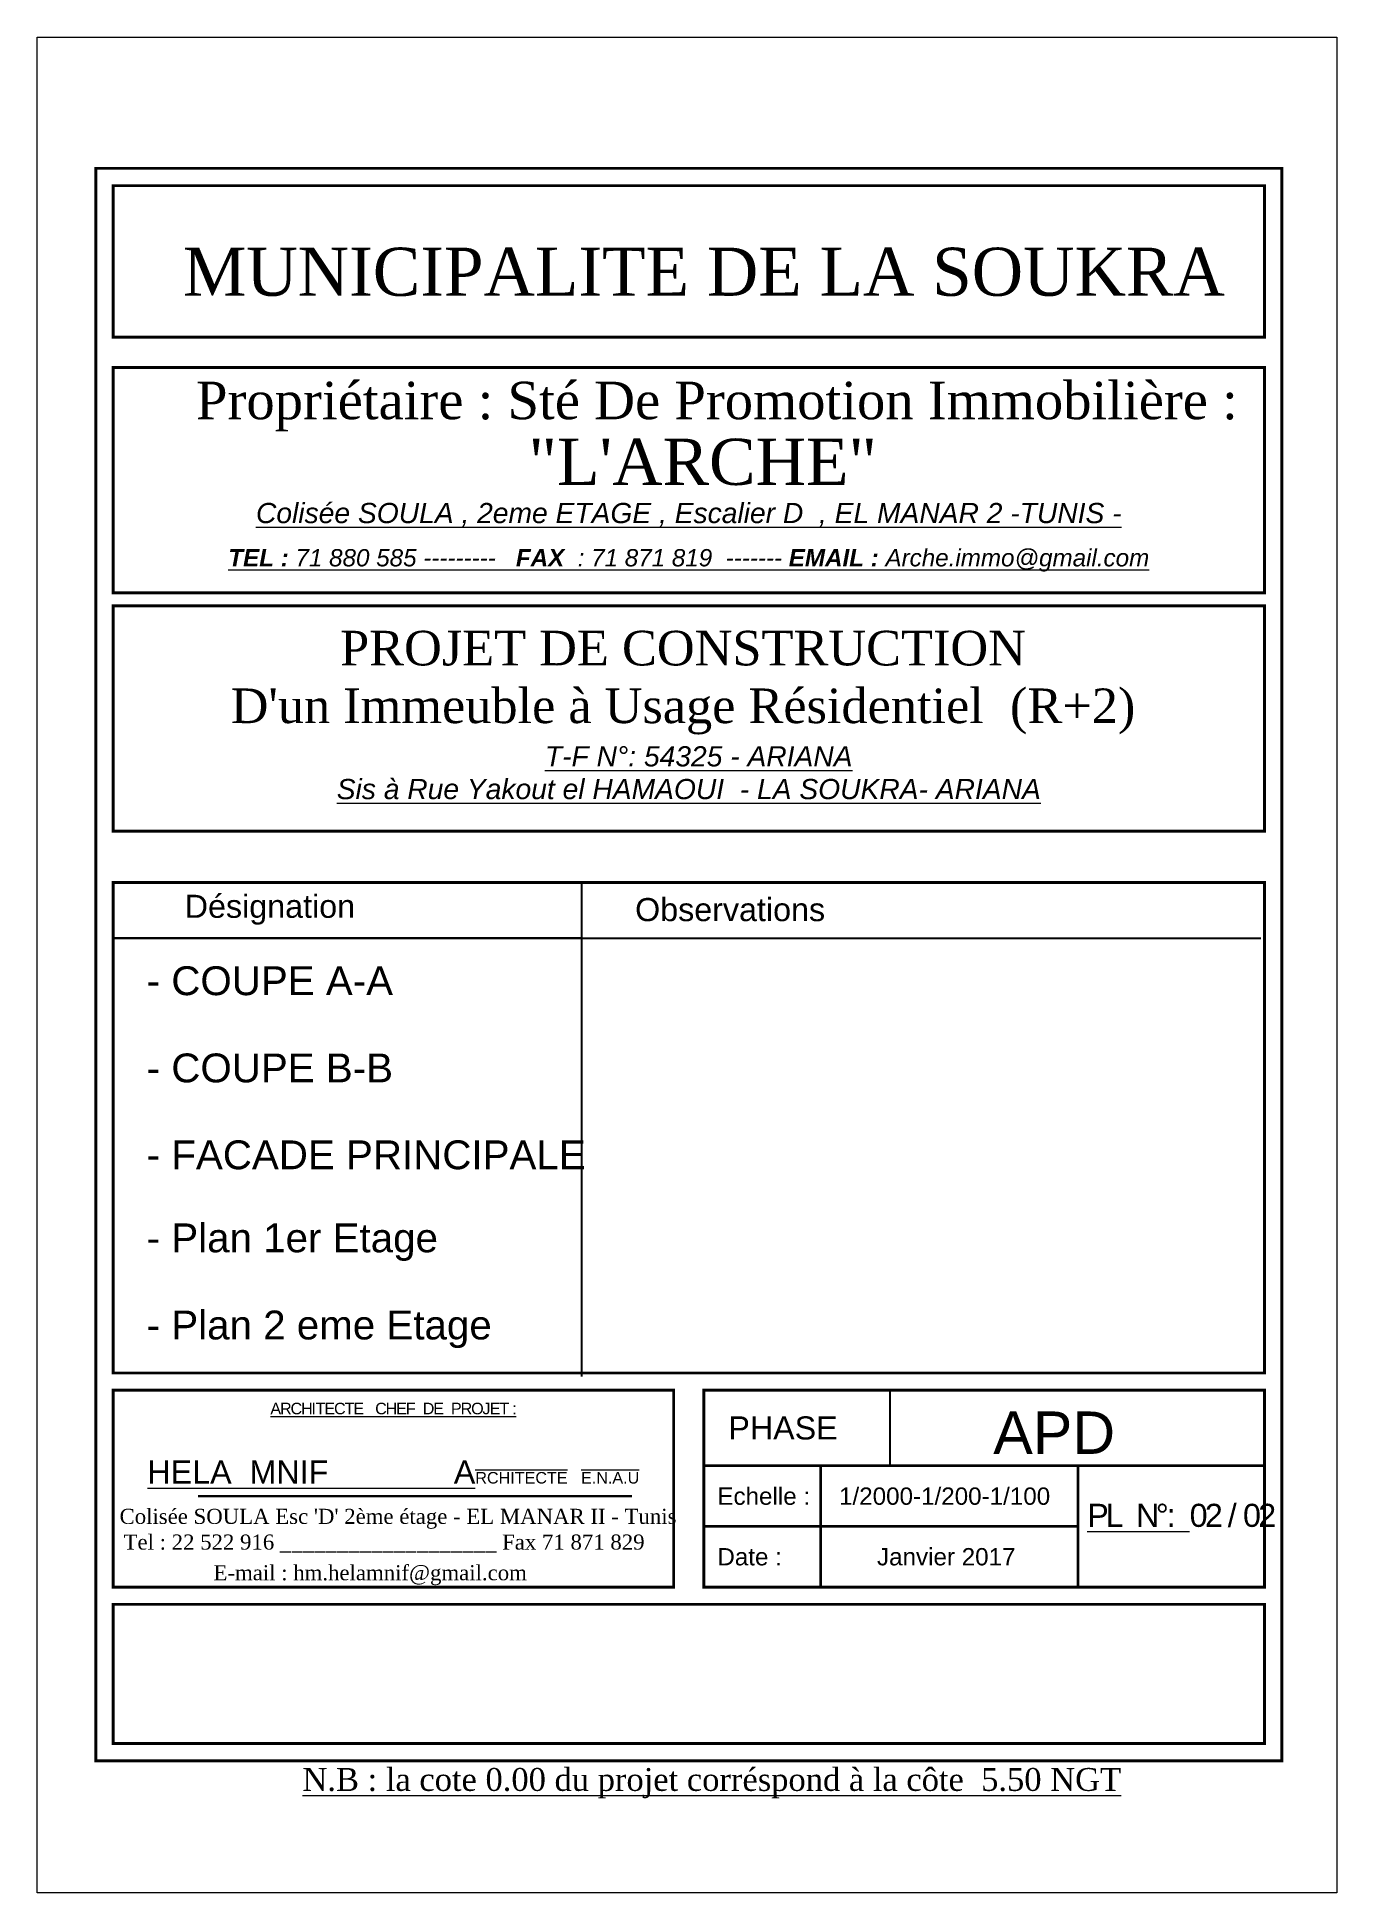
# Paper-space layout 'Layout2' of a CAD drawing. Header units: metres, sheet in millimetres. Extents: x 0 to 202, y 0 to 289.
import ezdxf
from ezdxf.enums import TextEntityAlignment as Align

# ---------------------------------------------------------------- set-up
doc = ezdxf.new("R2010")
doc.units = ezdxf.units.M
doc.linetypes.add('CONTINU', pattern=[0])
for name, color, linetype, lineweight in [('00-cote', 7, 'CONTINU', 20), ('00-MUR', 7, 'Continuous', 30), ('00-texte', 7, 'Continuous', 13), ('A_TXT3', 7, 'CONTINU', 9), ('TEXT', 7, 'Continuous', 13), ('TEXTE', 7, 'Continuous', 9)]:
    doc.layers.add(name, color=color, linetype=linetype, lineweight=lineweight)
doc.styles.add('Code', font='arial.ttf')
doc.styles.add('style1', font='romantic.ttf')
doc.styles.add('STYLE2', font='swissl.ttf', dxfattribs={"width": 0.7})
doc.styles.add('style3', font='romantic.ttf')
doc.styles.add('TIMES', font='times.ttf')

psp = doc.layouts.new('Layout2')

# ---------------------------------------------------------------- linework, layer by layer
for p, q in [((11.62, 157.53), (11.62, 148.53)), ((11.62, 148.82), (190.58, 148.82)), ((11.62, 148.53), (11.62, 139.53)), ((84.64, 148.82), (84.64, 80.47)), ((11.62, 81.03), (191.17, 81.03))]:
    psp.add_line(p, q)
at = {"const_width": 0.45}
for points in [[(8.92, 20.53), (193.87, 20.53), (193.87, 268.9), (8.92, 268.9)], [(11.62, 242.58), (191.17, 242.58), (191.17, 266.2), (11.62, 266.2)], [(11.62, 202.71), (191.17, 202.71), (191.17, 237.85), (11.62, 237.85)], [(11.62, 165.54), (191.17, 165.54), (191.17, 200.68), (11.62, 200.68)], [(11.62, 157.53), (191.17, 157.53), (191.17, 81.03), (11.62, 81.03)], [(11.62, 78.34), (99.03, 78.34), (99.03, 47.63), (11.62, 47.63)], [(191.17, 78.34), (103.75, 78.34), (103.75, 47.63), (191.17, 47.63)], [(11.62, 44.94), (191.17, 44.94), (191.17, 23.23), (11.62, 23.23)]]:
    psp.add_lwpolyline(points, close=True, dxfattribs=at)
for points in [[(11.62, 157.53), (84.64, 157.53), (84.64, 148.82), (11.62, 148.82)], [(103.75, 78.34), (132.74, 78.34), (132.74, 66.53), (103.75, 66.53)]]:
    psp.add_lwpolyline(points, close=True)
at = {"layer": '00-cote', "ltscale": 0.5}
psp.add_lwpolyline([(-0.22, 289.37), (202.45, 289.37), (202.45, -0.06), (-0.22, -0.06)], close=True, dxfattribs=at)
at = {"layer": '00-MUR', "lineweight": 35}
for p, q in [((11.62, 157.53), (191.17, 157.53)), ((191.17, 66.53), (103.75, 66.53)), ((121.95, 66.53), (121.95, 47.63)), ((162.03, 66.53), (162.03, 47.63)), ((162.03, 57.08), (103.75, 57.08))]:
    psp.add_line(p, q, dxfattribs=at)
at = {"layer": '00-MUR'}
psp.add_line((92.5, 61.8), (24.89, 61.8), dxfattribs=at)
at = {"layer": '00-MUR', "lineweight": 35, "const_width": 0.18}
psp.add_lwpolyline([(191.17, 242.58), (191.17, 266.2), (11.62, 266.2), (11.62, 242.58)], dxfattribs=at)
at = {"layer": '00-MUR', "lineweight": 35}
psp.add_lwpolyline([(11.62, 157.53), (11.62, 81.03), (191.17, 81.03), (191.17, 157.53)], dxfattribs=at)

# ---------------------------------------------------------------- texts
at = {"layer": '00-texte', "insert": (41.14, 14.69), "char_height": 3.564, "width": 150.4374, "attachment_point": 7, "rotation": 0.0009, "style": 'style1'}
psp.add_mtext('{\\LN.B : la cote 0.00 du projet corréspond à la côte  5.50 NGT }', dxfattribs=at)
at = {"layer": 'A_TXT3', "color": 7, "style": 'TIMES'}
for s, p in [("Colisée SOULA Esc 'D' 2ème étage - EL MANAR II - Tunis", (12.63, 57.49)), ('Tel : 22 522 916 ___________________ Fax 71 871 829  ', (13.26, 53.48)), ('E-mail : hm.helamnif@gmail.com', (27.28, 48.7))]:
    psp.add_text(s, height=2.3526, dxfattribs=at).set_placement(p)
at = {"layer": 'TEXT', "ltscale": 0.1, "char_height": 3.15, "width": 179.55, "attachment_point": 2, "style": 'STYLE2'}
for s, insert in [('{\\fSwis721 Lt BT|b0|i1|c0|p34;\\W1;\\LColisée SOULA , 2eme ETAGE , Escalier D  , EL MANAR 2 -TUNIS -               }', (101.39, 216.72)), ('{\\fSwis721 Lt BT|b1|i1|c0|p34;\\H0.85714x;\\W1;\\LTEL :\\fSwis721 Lt BT|b0|i1|c0|p34; 71 880 585 ---------  \\fSwis721 Lt BT|b1|i1|c0|p34; FAX\\fSwis721 Lt BT|b0|i1|c0|p34;  : 71 871 819  -------\\fSwis721 Lt BT|b1|i1|c0|p34; EMAIL :\\fSwis721 Lt BT|b0|i1|c0|p34; Arche.immo@gmail.com  \\H1.1667x;        }', (101.39, 209.52)), ('{\\fSwis721 Lt BT|b0|i1|c0|p34;\\W1;\\LSis à Rue Yakout el HAMAOUI  - LA SOUKRA- ARIANA                 }', (101.39, 173.67))]:
    psp.add_mtext(s, dxfattribs=dict(at, insert=insert))
at = {"layer": 'TEXTE', "style": 'style3'}
psp.add_text('MUNICIPALITE DE LA SOUKRA ', height=7.502, dxfattribs=at).set_placement((22.53, 249.03), (187.74, 249.03), align=Align.ALIGNED)
for s, height, p in [(' Propriétaire : Sté De Promotion Immobilière :', 5.85, (22.34, 229.78)), ('"L\'ARCHE"', 7.2, (76.4, 219.54))]:
    psp.add_text(s, height=height, dxfattribs=at).set_placement(p)
at = {"layer": 'TEXTE'}
for s, insert, char_height, width, attachment_point, style in [("PROJET DE CONSTRUCTION \\PD'un Immeuble à Usage Résidentiel  (R+2) \\P{\\fSwis721 Lt BT|b0|i1|c0|p34;\\H0.58333x;\\L    T-F N°: 54325 - ARIANA }", (100.49, 196.78), 5.4, 245.925, 2, 'style3'), ('        Désignation ', (11.62, 153.27), 3.6, 179.55, 4, 'Code'), ('      Observations ', (84.64, 153.27), 3.6, 179.55, 4, 'Code'), ('   - COUPE A-A ', (11.62, 142.17), 4.5, 179.55, 4, 'Code'), ('   - COUPE B-B', (11.62, 128.57), 4.5, 179.55, 4, 'Code'), ('   - FACADE PRINCIPALE ', (11.62, 115.02), 4.5, 179.55, 4, 'Code'), ('   - Plan 1er Etage ', (11.62, 101.42), 4.5, 179.55, 4, 'Code'), ('   - Plan 2 eme Etage ', (11.62, 87.83), 4.5, 179.55, 4, 'Code'), ('\\pxqc;{\\fArial|b0|i0|c0|p34;\\T0.9;\\LARCHITECTE   CHEF  DE  PROJET :\\P\\T1;\\P\\P\\H2x;HELA  MNIF              A\\H0.5x;\\l\\ORCHITECTE   E.N.A.U}', (55.32, 70.07, 0.01), 1.8, 87.4125, 5, 'style1'), ('\\pxql;PHASE', (107.56, 72.43), 3.6, 164.162, 4, 'Code'), ('\\pxqc;APD ', (100.91, 75.02), 6.615, 114.9134, 1, 'Code'), ('  Echelle :', (103.75, 61.8), 2.7, 164.162, 4, 'Code'), ('1/2000-1/200-1/100', (124.82, 61.8), 2.7, 164.162, 4, 'Code'), ('{\\T0.8;\\LPL  N°:\\l  02 / 02}', (163.53, 58.8), 3.6, 165.9266, 4, 'Code'), ('  Date :', (103.75, 52.35), 2.7, 164.162, 4, 'Code'), ('Janvier 2017', (130.74, 52.35), 2.7, 164.162, 4, 'Code')]:
    psp.add_mtext(s, dxfattribs=dict(at, insert=insert, char_height=char_height, width=width, attachment_point=attachment_point, style=style))

doc.saveas('drawing.dxf')
